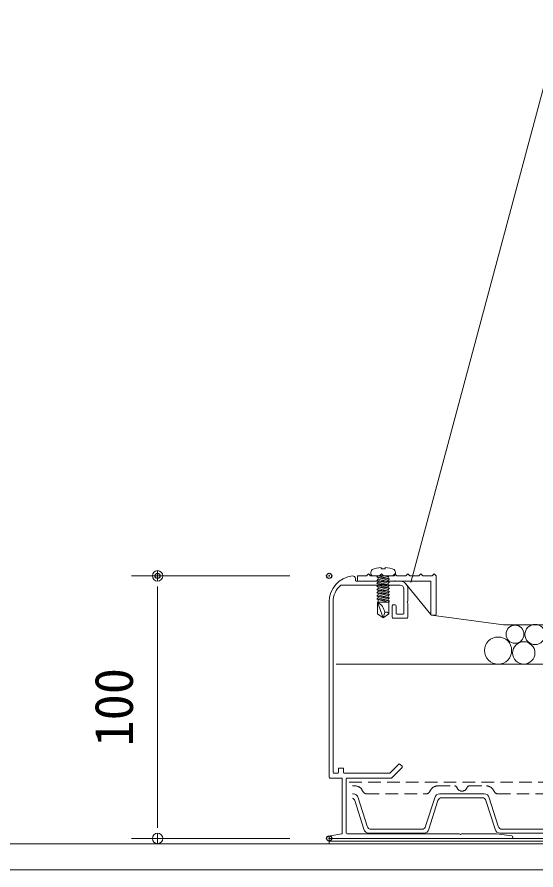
# Model space of a CAD drawing. Units: millimetres, scale not verified. Extents: x -1485 to 1485, y -1050 to 1050.
# Drawn here: x -444.9 to -247.1, y -228.8 to 96 of the extents above; entities that cross this region are included whole.
import ezdxf
from ezdxf.enums import TextEntityAlignment as Align

# ---------------------------------------------------------------- set-up
doc = ezdxf.new("R2010")
doc.units = ezdxf.units.MM
doc.header["$LTSCALE"] = 4
doc.header["$PDMODE"] = 32
doc.header["$PDSIZE"] = 2
doc.linetypes.add('DASHED1', pattern=[1.8, 1.2, -0.6])
doc.linetypes.add('USER1', pattern=[19.05, 12.7, -6.35])
for name, color, linetype, lineweight in [('0-0_0', 7, 'Continuous', 18), ('0-4_BOUSUI', 1, 'Continuous', 18), ('0-6_dannnetu', 6, 'Continuous', 18), ('0-7_KANAMONO', 4, 'Continuous', 18), ('0-9_MOJI', 7, 'Continuous', 18), ('0-A_ecom', 7, 'Continuous', 18), ('0-C_FD-L', 8, 'DASHED1', 18)]:
    doc.layers.add(name, color=color, linetype=linetype, lineweight=lineweight)
doc.layers.add('0-1_DEFPOINTS', color=7, linetype='Continuous')
doc.styles.add('ＭＳ ゴシック', font='')
doc.styles.get('ＭＳ ゴシック').set_extended_font_data('MS Gothic')

# ---------------------------------------------------------------- blocks, each defined once
blk = doc.blocks.new('_Dot')
at = {"layer": '0-0_0'}
for p, q in [((-0.5, 0), (-1, 0)), ((0.25, 0), (-0.25, 0))]:
    blk.add_line(p, q, dxfattribs=at)
blk.add_circle((0, 0), 0.25, dxfattribs=at)
blk = doc.blocks.new('D1')
at = {"layer": '0-1_DEFPOINTS'}
for p in [(1093.695, 933.199), (1159.124, 933.199), (1159.124, 833.199)]:
    blk.add_point(p, dxfattribs=at)
at = {"layer": '0-9_MOJI'}
for p, q in [((1144.124, 933.199), (1083.695, 933.199)), ((1093.695, 841.199), (1093.695, 925.199)), ((1144.124, 833.199), (1083.695, 833.199))]:
    blk.add_line(p, q, dxfattribs=at)
at = {"layer": '0-9_MOJI', "xscale": 8, "yscale": 8}
for p, rotation in [((1093.695, 933.199), 90), ((1093.695, 833.199), 270)]:
    blk.add_blockref('_Dot', p, dxfattribs=dict(at, rotation=rotation))
at = {"layer": '0-9_MOJI', "style": 'ＭＳ ゴシック'}
blk.add_text('100', height=14.66, rotation=90, dxfattribs=at).set_placement((1088.695, 868.199), align=Align.BOTTOM_LEFT)

msp = doc.modelspace()

# ---------------------------------------------------------------- linework, layer by layer
at = {"layer": '0-4_BOUSUI'}
for p, q in [((644.8, -218.801), (-774.602, -218.801)), ((644.8, -217.801), (-325.876, -217.801)), ((644.8, -217.801), (-325.876, -217.801))]:
    msp.add_line(p, q, dxfattribs=at)
msp.add_lwpolyline([(-325.876, -216.801), (24.124, -216.801), (24.124, -217.801), (-325.876, -217.801)], close=True, dxfattribs=at)
msp.add_lwpolyline([(-325.876, -216.801), (24.124, -216.801), (24.124, -217.801), (-325.876, -217.801)], close=True, dxfattribs=at)
at = {"layer": '0-6_dannnetu'}
msp.add_line((644.8, -228.801), (-774.602, -228.801), dxfattribs=at)
at = {"layer": '0-7_KANAMONO'}
for p, q in [((-315.149, -118.501), (-315.149, -116.801)), ((-301.555, -116.801), (-309.055, -116.801)), ((-307.705, -117.301), (-307.205, -116.801)), ((-302.905, -117.901), (-307.205, -116.801)), ((-303.405, -117.201), (-304.968, -116.801)), ((-303.405, -117.201), (-303.005, -116.801)), ((-315.876, -118.501), (-315.876, -117.801)), ((-298.876, -118.801), (-315.576, -118.801)), ((-303.405, -118.401), (-307.705, -117.301)), ((-302.905, -117.901), (-307.705, -117.301)), ((-307.705, -118.501), (-307.205, -118.001)), ((-302.905, -119.101), (-307.705, -118.501)), ((-303.405, -119.601), (-307.705, -118.501)), ((-307.705, -119.701), (-307.205, -119.201)), ((-302.905, -120.301), (-307.705, -119.701)), ((-303.405, -120.801), (-307.705, -119.701)), ((-307.205, -117.429), (-307.205, -118.001)), ((-302.905, -119.101), (-307.205, -118.001)), ((-307.205, -118.629), (-307.205, -119.201)), ((-302.905, -120.301), (-307.205, -119.201)), ((-307.205, -119.829), (-307.205, -120.401)), ((-303.405, -117.201), (-303.405, -117.773)), ((-303.405, -118.401), (-302.905, -117.901)), ((-303.405, -118.401), (-303.405, -118.973)), ((-303.405, -119.601), (-302.905, -119.101)), ((-303.405, -119.601), (-303.405, -120.173)), ((-321.419, -120.301), (-298.876, -120.301)), ((-307.705, -120.901), (-307.205, -120.401)), ((-302.905, -121.501), (-307.705, -120.901)), ((-303.405, -122.001), (-307.705, -120.901)), ((-307.705, -122.101), (-307.205, -121.601)), ((-302.905, -122.701), (-307.705, -122.101)), ((-303.405, -123.201), (-307.705, -122.101)), ((-307.705, -123.301), (-307.205, -122.801)), ((-302.905, -123.901), (-307.705, -123.301)), ((-303.405, -124.401), (-307.705, -123.301)), ((-302.905, -121.501), (-307.205, -120.401)), ((-307.205, -121.029), (-307.205, -121.601)), ((-302.905, -122.701), (-307.205, -121.601)), ((-307.205, -122.229), (-307.205, -122.801)), ((-302.905, -123.901), (-307.205, -122.801)), ((-307.205, -123.429), (-307.205, -124.001)), ((-303.405, -120.801), (-302.905, -120.301)), ((-303.405, -120.801), (-303.405, -121.373)), ((-303.405, -122.001), (-302.905, -121.501)), ((-303.405, -122.001), (-303.405, -122.573)), ((-303.405, -123.201), (-302.905, -122.701)), ((-303.405, -123.201), (-303.405, -123.773)), ((-297.376, -121.801), (-297.376, -131.057)), ((-307.705, -124.501), (-307.205, -124.001)), ((-302.905, -125.101), (-307.705, -124.501)), ((-303.405, -125.601), (-307.705, -124.501)), ((-307.705, -125.701), (-307.205, -125.201)), ((-302.905, -126.301), (-307.705, -125.701)), ((-303.405, -126.801), (-307.705, -125.701)), ((-302.905, -125.101), (-307.205, -124.001)), ((-307.205, -124.629), (-307.205, -125.201)), ((-302.905, -126.301), (-307.205, -125.201)), ((-307.205, -125.829), (-307.205, -126.801)), ((-303.405, -124.401), (-302.905, -123.901)), ((-303.405, -124.401), (-303.405, -124.973)), ((-303.405, -125.601), (-302.905, -125.101)), ((-303.405, -125.601), (-303.405, -126.173)), ((-303.405, -126.801), (-302.905, -126.301)), ((-325.876, -126.745), (-325.876, -193.501)), ((-324.376, -191.701), (-324.376, -126.745)), ((-305.305, -132.801), (-307.455, -126.801)), ((-307.455, -131.295), (-307.455, -126.801)), ((-307.455, -126.801), (-303.155, -126.801)), ((-303.155, -131.295), (-303.155, -126.801)), ((-301.876, -128.157), (-301.876, -132.557)), ((-300.676, -127.857), (-301.576, -127.857)), ((-300.376, -131.057), (-300.376, -128.157)), ((-305.305, -132.801), (-307.455, -131.295)), ((-305.305, -132.801), (-304.67, -130.795)), ((-305.305, -132.801), (-303.155, -131.295)), ((-301.576, -132.857), (-296.176, -132.857)), ((-297.676, -131.357), (-300.076, -131.357)), ((-285.449, -131.801), (-286.849, -131.801)), ((-322.376, -190.301), (-322.376, -191.701)), ((-320.676, -190.001), (-322.076, -190.001)), ((-320.376, -191.701), (-320.376, -190.301)), ((-299.361, -188.486), (-302.788, -191.913)), ((-302.043, -193.713), (-298.088, -189.759)), ((-298.088, -189.334), (-298.937, -188.486)), ((-325.576, -193.801), (-321.176, -193.801)), ((-322.676, -192.001), (-324.076, -192.001)), ((-320.876, -194.101), (-320.876, -214.749)), ((-303, -192.001), (-320.076, -192.001)), ((-319.376, -214.701), (-319.376, -194.101)), ((-319.076, -193.801), (-302.255, -193.801)), ((-321.124, -215.045), (-325.463, -215.808)), ((-325.376, -216.801), (-256.376, -216.801))]:
    msp.add_line(p, q, dxfattribs=at)
for points in [[(-306.055, -113.626), (-306.055, -114.126), (-304.555, -114.126), (-304.555, -113.626)], [(-315.149, -116.801), (-311.649, -116.801), (-310.899, -116.001), (-310.149, -116.801), (-306.649, -116.801), (-305.899, -116.001), (-305.149, -116.801), (-301.649, -116.801), (-300.899, -116.001), (-300.149, -116.801), (-296.649, -116.801), (-295.899, -116.001), (-295.149, -116.801), (-291.649, -116.801), (-290.899, -116.001), (-290.149, -116.801), (-286.649, -116.801), (-285.899, -116.001), (-285.149, -116.801), (-285.149, -131.501)], [(-287.149, -131.501), (-287.149, -118.801), (-300.735, -118.801), (-300.899, -118.651), (-301.044, -118.801), (-314.849, -118.801)], [(-296.088, -126.644), (-295.876, -126.432), (-295.876, -121.801)], [(-295.876, -132.557), (-295.876, -127.281), (-296.088, -127.069)], [(-276.088, -215.213), (-276.3, -215.001), (-319.076, -215.001)], [(-256.307, -215.806), (-262.126, -215.001), (-275.452, -215.001), (-275.664, -215.213)]]:
    msp.add_lwpolyline(points, dxfattribs=at)
for centre, radius, start, end in [((-305.305, -124.897), 11.296, 93.80906, 112.10088), ((-305.305, -124.897), 11.296, 67.89912, 86.19515), ((-315.876, -126.745), 10, 96.37937, 180), ((-316.876, -117.801), 1, 0, 96.37937), ((-309.055, -115.801), 1, 180, 270), ((-305.395, -116.725), 4.75, 151.1191, 168.78043), ((-301.555, -115.801), 1, 270, 360), ((-305.214, -116.725), 4.75, 11.21957, 28.8809), ((-315.576, -118.501), 0.3, 180, 270), ((-314.849, -118.501), 0.3, 180, 270), ((-298.876, -121.801), 3, 360, 90), ((-315.876, -126.745), 8.5, 130.69866, 180), ((-298.876, -121.801), 1.5, 360, 90), ((-295.876, -126.857), 0.3, 135, 225), ((-309.999, -131.543), 5.381, 7.98368, 61.7858), ((-301.576, -128.157), 0.3, 90, 180), ((-300.676, -128.157), 0.3, 0, 90), ((-304.098, -131.61), 0.995, 18.41711, 125.05239), ((-301.576, -132.557), 0.3, 180, 270), ((-300.076, -131.057), 0.3, 180, 270), ((-297.676, -131.057), 0.3, 270, 0), ((-296.176, -132.557), 0.3, 270, 0), ((-286.849, -131.501), 0.3, 180, 270), ((-285.449, -131.501), 0.3, 270, 0), ((-299.149, -188.698), 0.3, 45, 135), ((-322.076, -190.301), 0.3, 90, 180), ((-320.676, -190.301), 0.3, 360, 90), ((-298.3, -189.546), 0.3, 315, 45), ((-325.576, -193.501), 0.3, 180, 270), ((-324.076, -191.701), 0.3, 180, 270), ((-322.676, -191.701), 0.3, 270, 0), ((-321.176, -194.101), 0.3, 360, 90), ((-320.076, -191.701), 0.3, 180, 270), ((-319.076, -194.101), 0.3, 90, 180), ((-303, -191.701), 0.3, 270, 315), ((-302.255, -193.501), 0.3, 270, 315), ((-325.376, -216.301), 0.5, 99.98565, 270), ((-321.176, -214.749), 0.3, 279.98565, 0), ((-319.076, -214.701), 0.3, 180, 270), ((-275.876, -215.001), 0.3, 225, 315), ((-256.376, -216.301), 0.5, 270, 82.12579)]:
    msp.add_arc(centre, radius, start, end, dxfattribs=at)
at = {"layer": '0-9_MOJI'}
msp.add_line((-294.724, -119.301), (-237.024, 96.039), dxfattribs=at)
at = {"layer": '0-A_ecom', "color": 1}
for p, q in [((-325.876, -217.801), (-325.876, -218.801)), ((644.8, -217.801), (-325.876, -217.801)), ((-325.876, -217.801), (-325.876, -218.801)), ((644.8, -217.801), (-325.876, -217.801))]:
    msp.add_line(p, q, dxfattribs=at)
at = {"layer": '0-A_ecom'}
for centre, radius in [((-255.046, -139.036), 3.421), ((-247.406, -139.112), 3.851), ((-261.48, -145.243), 5.158), ((-251.706, -146.147), 4.253)]:
    msp.add_circle(centre, radius, dxfattribs=at)
at = {"layer": '0-C_FD-L', "color": 4, "linetype": 'USER1'}
for p, q in [((-296.755, -119.68), (-287.149, -131.501)), ((-286.849, -131.801), (-259.375, -135.401)), ((-259.375, -135.401), (-121.505, -135.401))]:
    msp.add_line(p, q, dxfattribs=at)
at = {"layer": '0-C_FD-L', "color": 4, "linetype": 'Continuous'}
msp.add_line((-323.255, -150.401), (-90.693, -150.401), dxfattribs=at)
at = {"layer": '0-C_FD-L'}
for p, q in [((-97.411, -195.401), (-319.376, -195.401)), ((-317.005, -196.801), (-315.953, -196.801)), ((-284.556, -196.801), (-278.083, -196.801)), ((-272.426, -196.801), (-265.953, -196.801)), ((-313.381, -198.257), (-312.892, -199.073)), ((-311.605, -199.801), (-288.904, -199.801)), ((-287.618, -199.073), (-287.129, -198.257)), ((-263.381, -198.257), (-262.892, -199.073)), ((-261.605, -199.801), (-238.904, -199.801))]:
    msp.add_line(p, q, dxfattribs=at)
at = {"layer": '0-C_FD-L', "linetype": 'Continuous'}
for p, q in [((-317.005, -199.801), (-316.789, -199.801)), ((-314.857, -201.283), (-311.399, -212.189)), ((-289.11, -212.189), (-285.652, -201.283)), ((-283.72, -199.801), (-266.789, -199.801)), ((-267.557, -201.301), (-282.953, -201.301)), ((-264.857, -201.283), (-261.399, -212.189)), ((-312.65, -213.318), (-316.108, -202.413)), ((-284.402, -202.413), (-287.86, -213.318)), ((-262.65, -213.318), (-266.108, -202.413)), ((-309.95, -213.301), (-290.559, -213.301)), ((-259.95, -213.301), (-240.559, -213.301)), ((-289.792, -214.801), (-310.718, -214.801)), ((-239.792, -214.801), (-260.718, -214.801))]:
    msp.add_line(p, q, dxfattribs=at)
at = {"layer": '0-C_FD-L'}
for centre, radius, start, end in [((-315.953, -199.801), 3, 30.96376, 90), ((-284.556, -199.801), 3, 90, 149.03624), ((-278.083, -197.801), 1, 19.47122, 90), ((-275.255, -196.801), 2, 199.47122, 340.52878), ((-272.426, -197.801), 1, 90, 160.52878), ((-265.953, -199.801), 3, 30.96376, 90), ((-311.605, -198.301), 1.5, 210.96376, 270), ((-288.904, -198.301), 1.5, 270, 329.03624), ((-261.605, -198.301), 1.5, 210.96376, 270)]:
    msp.add_arc(centre, radius, start, end, dxfattribs=at)
at = {"layer": '0-C_FD-L', "linetype": 'Continuous'}
for centre, radius, start, end in [((-316.789, -201.801), 2, 15, 90), ((-283.72, -201.801), 2, 90, 165), ((-282.953, -202.801), 1.5, 90, 165), ((-267.557, -202.801), 1.5, 15, 90), ((-266.789, -201.801), 2, 15, 90), ((-317.557, -202.801), 1.5, 15, 68.40846), ((-310.718, -212.801), 2, 195, 270), ((-309.95, -211.801), 1.5, 195, 270), ((-290.559, -211.801), 1.5, 270, 345), ((-289.792, -212.801), 2, 270, 345), ((-260.718, -212.801), 2, 195, 270), ((-259.95, -211.801), 1.5, 195, 270)]:
    msp.add_arc(centre, radius, start, end, dxfattribs=at)

# ---------------------------------------------------------------- block references
at = {"layer": '0-9_MOJI'}
msp.add_blockref('D1', (-1485, -1050), dxfattribs=at)

doc.saveas('drawing.dxf')
